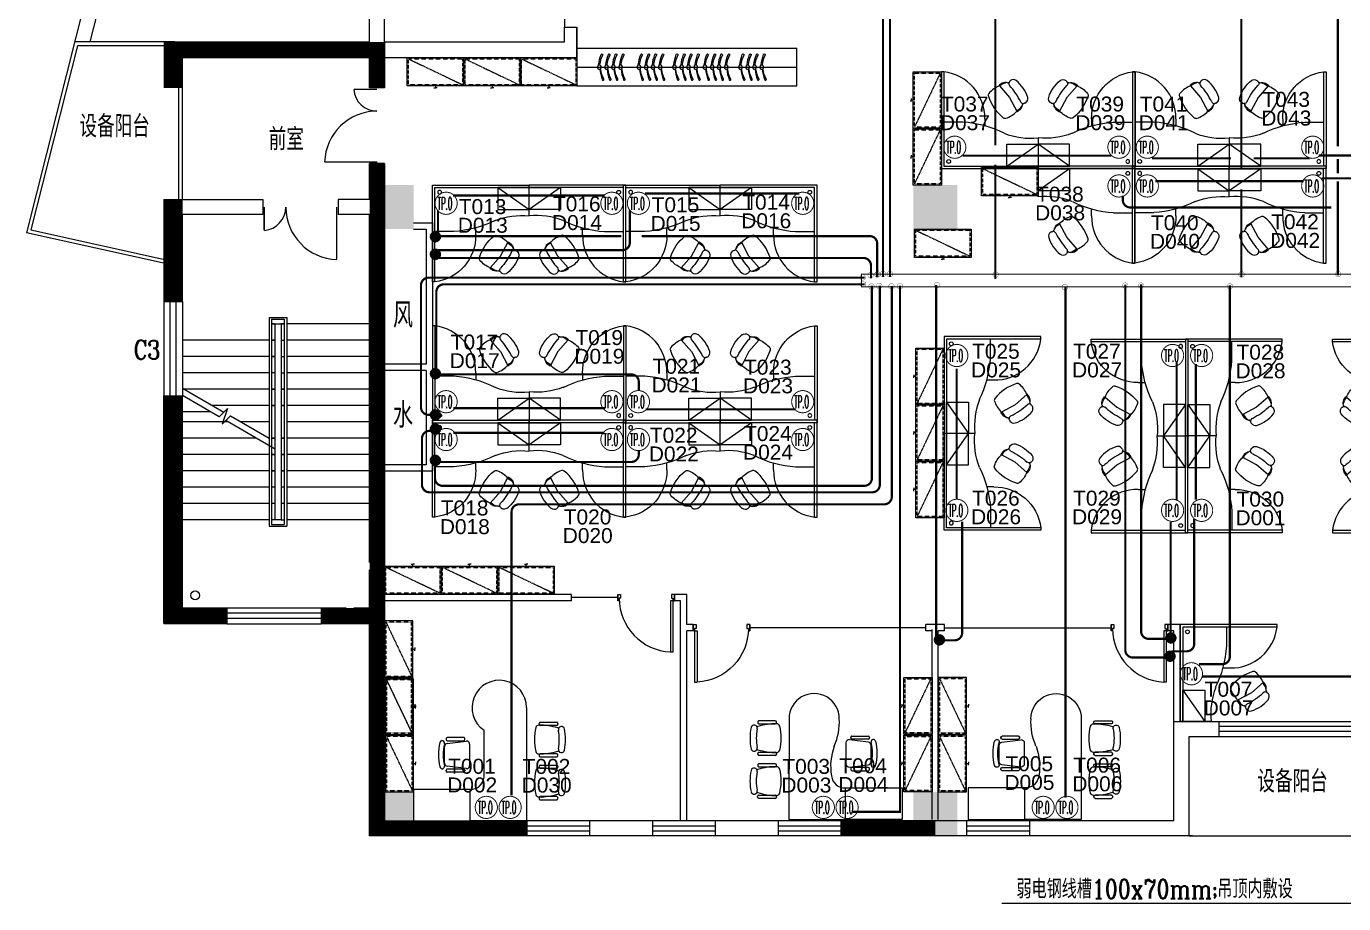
# Model space of a CAD drawing. Header units: millimetres. Extents: x 837 to 93978, y 508 to 34543.
# Drawn here: x 837 to 27248, y 508 to 18084 of the extents above; entities that cross this region are included whole.
import ezdxf
from ezdxf.enums import TextEntityAlignment as Align

# ---------------------------------------------------------------- set-up
doc = ezdxf.new("R2010")
doc.units = ezdxf.units.MM
doc.linetypes.add('ACAD_ISO04W100', pattern=[30.5, 24, -3, 0.5, -3])
doc.linetypes.add('DASH', pattern=[0.35, 0.25, -0.1])
for name, color, linetype in [('B-DESK', 8, 'Continuous'), ('F-fur', 8, 'Continuous'), ('PDS-V', 3, 'Continuous'), ('WINDOW', 8, 'Continuous'), ('WINDOW_TEXT', 8, 'Continuous'), ('图层1', 8, 'Continuous'), ('图层2', 8, 'Continuous'), ('图层4', 8, 'Continuous'), ('电气设备', 4, 'Continuous'), ('电气连接线', 4, 'Continuous')]:
    doc.layers.add(name, color=color, linetype=linetype)
doc.styles.add('-宋体', font='romanc.shx', dxfattribs={"width": 0.8, "bigfont": 'hzfs3.shx'})
doc.styles.add('ARIAL', font='ARIAL.TTF')
doc.styles.add('IDQSTYLE', font='romanc.shx', dxfattribs={"width": 0.7, "bigfont": 'hzfs3.shx'})
doc.styles.add('SIMPLEX', font='SIMPLEX.SHX')

# ---------------------------------------------------------------- blocks, each defined once
blk = doc.blocks.new('A$C49FA00D0')
at = {"layer": '图层4'}
for p, q in [((22, 100), (22, 915)), ((22, 915), (62, 915)), ((62, 100), (62, 914)), ((22, 100), (62, 100))]:
    blk.add_line(p, q, dxfattribs=at)
for points in [[(0, 0), (45, 0), (45, 60), (22, 60), (22, 100), (0, 100), (0, 0), (0, 100)], [(900, 0), (855, 0), (855, 60), (877, 60), (877, 100), (900, 100), (900, 0), (900, 100)]]:
    blk.add_lwpolyline(points, close=True, dxfattribs=at)
at = {"layer": '图层4', "color": 8}
blk.add_arc((22, 60), 855, 0, 87.3185, dxfattribs=at)
blk = doc.blocks.new('A$C63C96F4B')
at = {"layer": '图层1', "color": 8, "linetype": 'DASH', "ltscale": 0.5}
blk.add_line((880, 20), (20, 430), dxfattribs=at)
at = {"layer": '图层1'}
for p in [(424, 480), (450, 450), (476, 480)]:
    blk.add_line(p, (450, 480), dxfattribs=at)
blk.add_lwpolyline([(0, 450), (900, 450), (900, 0), (0, 0)], close=True, dxfattribs=at)
at = {"layer": '图层1', "color": 8, "linetype": 'DASH', "ltscale": 0.5}
blk.add_lwpolyline([(20, 430), (880, 430), (880, 20), (20, 20)], close=True, dxfattribs=at)
blk = doc.blocks.new('A$C170833A6')
at = {"layer": '图层1'}
for p, q in [((1500, 1503), (1501, 2403)), ((1501, 2403), (2001, 2403)), ((2001, 2403), (2000, 1503)), ((1082, 1910), (820, 1910)), ((676, 1605), (676, 1865)), ((696, 1885), (706, 1885)), ((726, 1865), (726, 1605)), ((770, 1866), (733, 1566)), ((1169, 1566), (1131, 1866)), ((1176, 1865), (1176, 1605)), ((1206, 1885), (1196, 1885)), ((1226, 1605), (1226, 1865)), ((706, 1585), (696, 1585)), ((782, 1510), (1119, 1510)), ((1196, 1585), (1206, 1585)), ((2000, 1503), (1500, 1503)), ((2000, 1503), (1500, 1503)), ((2000, 1503), (1500, 1503)), ((2000, 603), (2000, 1503)), ((400, 604), (2000, 603)), ((433, 385), (433, 125)), ((463, 405), (453, 405)), ((483, 125), (483, 385)), ((933, 125), (933, 385)), ((953, 405), (963, 405)), ((983, 385), (983, 125)), ((1116, 385), (1116, 125)), ((1146, 405), (1136, 405)), ((1166, 125), (1166, 385)), ((1616, 124), (1616, 384)), ((1636, 404), (1646, 404)), ((1666, 384), (1666, 124)), ((453, 105), (463, 105)), ((963, 105), (953, 105)), ((1136, 105), (1146, 105)), ((1646, 104), (1636, 104))]:
    blk.add_line(p, q, dxfattribs=at)
for centre, radius, start, end in [((766, 1946), 37.5, 104.4432, 284.4432), ((950, 1232), 775, 75.4882, 104.4432), ((820, 1860), 50, 89.9657, 172.8407), ((950, 1232), 700, 75.4882, 104.4432), ((1082, 1860), 50, 7.0907, 89.9657), ((1135, 1946), 37.5, 255.4882, 75.4882), ((696, 1865), 20, 89.9657, 179.9657), ((706, 1865), 20, 359.9657, 89.9657), ((1196, 1865), 20, 89.9657, 179.9657), ((1206, 1865), 20, 359.9657, 89.9657), ((696, 1605), 20, 179.9657, 269.9657), ((706, 1605), 20, 269.9657, 359.9657), ((782, 1560), 50, 172.8407, 269.9657), ((1119, 1560), 50, 269.9657, 7.0907), ((1196, 1605), 20, 179.9657, 269.9657), ((1206, 1605), 20, 269.9657, 359.9657), ((1287, 1493), 214, 275.5003, 2.7155), ((400, 1004), 400, 89.9657, 269.9657), ((447, 421), 984, 66.6557, 92.7458), ((1153, 2160), 894, 249.3345, 279.9673), ((529, 407), 50, 104.2713, 178.8924), ((708, -295), 775, 75.6601, 104.2713), ((887, 407), 50, 1.0389, 75.6601), ((1212, 407), 50, 104.2713, 178.8924), ((1391, -296), 775, 75.6601, 104.2713), ((1570, 407), 50, 1.0389, 75.6601), ((453, 385), 20, 89.9657, 179.9657), ((463, 385), 20, 359.9657, 89.9657), ((1398, 391), 919, 178.8924, 197.9895), ((18, 392), 919, 341.9419, 1.0389), ((953, 385), 20, 89.9657, 179.9657), ((963, 385), 20, 359.9657, 89.9657), ((1136, 385), 20, 89.9657, 179.9657), ((1146, 385), 20, 359.9657, 89.9657), ((2081, 390), 919, 178.8924, 197.9895), ((701, 391), 919, 341.9419, 1.0389), ((1636, 384), 20, 89.9657, 179.9657), ((1646, 384), 20, 359.9657, 89.9657), ((453, 125), 20, 179.9657, 269.9657), ((463, 125), 20, 269.9657, 359.9657), ((550, 49), 50, 77.8305, 257.8305), ((572, 122), 50, 197.9895, 213.0883), ((709, 783), 800, 257.8305, 282.1009), ((709, 783), 700, 257.8305, 282.1009), ((866, 49), 50, 282.1009, 102.1009), ((845, 122), 50, 326.8431, 341.9419), ((953, 125), 20, 179.9657, 269.9657), ((963, 125), 20, 269.9657, 359.9657), ((1136, 125), 20, 179.9657, 269.9657), ((1146, 125), 20, 269.9657, 359.9657), ((1233, 49), 50, 77.8305, 257.8305), ((1254, 122), 50, 197.9895, 213.0883), ((1391, 782), 800, 257.8305, 282.1009), ((1391, 782), 700, 257.8305, 282.1009), ((1549, 49), 50, 282.1009, 102.1009), ((1528, 122), 50, 326.8431, 341.9419), ((1636, 124), 20, 179.9657, 269.9657), ((1646, 124), 20, 269.9657, 359.9657)]:
    blk.add_arc(centre, radius, start, end, dxfattribs=at)
blk = doc.blocks.new('A$C2497704E')
at = {"layer": '图层2'}
blk.add_blockref('A$C63C96F4B', (0, 0), dxfattribs=at)
blk = doc.blocks.new('A$C10FB1B64')
at = {"layer": 'F-fur'}
for p, q in [((40, 1540), (0, 1540)), ((0, 1540), (0, 0)), ((40, 1540), (40, 40)), ((965, 1360), (916, 1325)), ((921, 1319), (1083, 1131)), ((1083, 1131), (1199, 913)), ((1254, 939), (1203, 906)), ((340, 740), (40, 740)), ((690, 790), (690, 681)), ((1540, 490), (1540, 0)), ((1040, 40), (1540, 390)), ((40, 40), (1540, 40)), ((0, 0), (1540, 0))]:
    blk.add_line(p, q, dxfattribs=at)
blk.add_lwpolyline([(1540, 390), (1540, 40), (1040, 40), (1040, 390)], close=True, dxfattribs=at)
blk.add_circle((115, 115), 30, dxfattribs=at)
for centre, radius, start, end in [((-52, 804), 742, 358.9358, 82.8929), ((227, -991), 1734, 63.6429, 86.2684), ((1422, 1658), 1174, 248.814, 275.7904)]:
    blk.add_arc(centre, radius, start, end, dxfattribs=at)
for centre, major_axis, start_param, end_param in [((1079, 927), (-298, 298), -0.403049, 0.092097), ((923, 1322), (-5.14, 5.14), 0.308697, 1.430486), ((926, 1301), (-12.5, 12.5), -1.301454, -0.54503), ((1063, 1191), (-127, 127), -0.635982, 0.056251), ((1020, 1195), (-123, 123), -0.963916, -0.461556), ((1058, 1386), (14.8, 14.8), 3.597668, 3.80544), ((1055, 1390), (-17.6, 17.6), 2.376726, 2.802782), ((1050, 1406), (-29.2, 29.2), 2.757139, 3.432729), ((1121, 1355), (-35.2, 35.2), 0.395613, 1.540845), ((161, 500), (874, 874), 5.972474, 6.224567), ((1082, 1390), (-3.92, 3.92), 3.282962, 4.531988), ((1144, 1341), (-53.3, 53.3), -0.160476, 0.062201), ((1143, 1336), (55.9, 55.9), 0.164484, 1.361381), ((835, 962), (399, 399), 5.806759, 6.390282), ((787, 1169), (-30.2, 30.2), 0.086926, 1.163311), ((1438, 1374), (-513, 513), 1.094972, 1.677291), ((1305, 1086), (-35.2, 35.2), 1.231418, 2.37665), ((1301, 1112), (-53.3, 53.3), 2.710062, 2.932738), ((1296, 1113), (-55.9, 55.9), 2.981679, 4.178576), ((891, 1201), (-298, 298), 2.680166, 3.175312), ((1131, 1091), (127, 127), 4.286808, 4.979041), ((1203, 913), (-5.14, 5.14), 1.341777, 2.463566), ((1185, 923), (12.5, 12.5), 4.888089, 5.644514), ((1120, 1050), (-123, 123), 3.233819, 3.736179), ((1312, 1016), (14.8, 14.8), 2.108416, 2.316187), ((1315, 1012), (17.6, 17.6), 1.540277, 1.966334), ((1327, 1001), (-29.2, 29.2), -0.660466, 0.015124), ((1324, 1037), (3.92, 3.92), 6.094257, 7.343283), ((1012, 842), (30.2, 30.2), 3.179511, 4.25637)]:
    blk.add_ellipse(centre, major_axis=major_axis, ratio=1, start_param=start_param, end_param=end_param, dxfattribs=at)
blk = doc.blocks.new('A$C5CB8435B')
at = {"layer": '图层1'}
for p, q in [((1799, 1801), (1800, 1)), ((1998, 1538), (1998, 1548)), ((2018, 1568), (2278, 1568)), ((2278, 1518), (2018, 1518)), ((2298, 1548), (2298, 1538)), ((518, 1305), (518, 1295)), ((537, 1231), (837, 1268)), ((798, 1325), (538, 1325)), ((538, 1275), (798, 1275)), ((818, 1295), (818, 1305)), ((1123, 694), (1122, 1441)), ((493, 919), (493, 1181)), ((893, 1219), (893, 882)), ((2278, 1068), (2018, 1068)), ((837, 832), (537, 870)), ((1998, 1048), (1998, 1038)), ((1998, 855), (1998, 865)), ((2018, 1018), (2278, 1018)), ((2018, 885), (2278, 885)), ((2298, 1038), (2298, 1048)), ((2298, 865), (2298, 855)), ((518, 795), (518, 805)), ((538, 825), (798, 825)), ((798, 775), (538, 775)), ((818, 805), (818, 795)), ((2278, 835), (2018, 835)), ((900, 501), (0, 500)), ((0, 500), (0, 0)), ((900, 1), (900, 501)), ((900, 1), (900, 501)), ((900, 1), (900, 501)), ((1999, 365), (1999, 355)), ((2279, 385), (2019, 385)), ((2019, 335), (2279, 335)), ((2299, 355), (2299, 365)), ((0, 0), (900, 1)), ((1800, 1), (900, 1))]:
    blk.add_line(p, q, dxfattribs=at)
for centre, radius, start, end in [((1365, 1801), 434, 0, 235.9859), ((2698, 1293), 775, 165.7287, 194.3399), ((1996, 1472), 50, 91.1076, 165.7287), ((2012, 603), 919, 72.0105, 91.1076), ((2018, 1548), 20, 90.0343, 180.0343), ((2018, 1538), 20, 180.0343, 270.0343), ((2278, 1548), 20, 0.0343, 90.0343), ((2278, 1538), 20, 270.0343, 0.0343), ((2281, 1429), 50, 56.9117, 72.0105), ((2354, 1450), 50, 12.1695, 192.1695), ((457, 1235), 37.5, 345.5568, 165.5568), ((538, 1305), 20, 90.0343, 180.0343), ((538, 1295), 20, 180.0343, 270.0343), ((798, 1305), 20, 0.0343, 90.0343), ((798, 1295), 20, 270.0343, 0.0343), ((843, 1219), 50, 0.0343, 97.1593), ((1620, 1292), 700, 347.8991, 12.1695), ((1620, 1292), 800, 347.8991, 12.1695), ((1171, 1051), 775, 165.5568, 194.5118), ((1171, 1051), 700, 165.5568, 194.5118), ((543, 1181), 50, 97.1593, 180.0343), ((1996, 1113), 50, 194.3399, 268.9611), ((2011, 1983), 919, 268.9611, 288.0581), ((2018, 1048), 20, 90.0343, 180.0343), ((2278, 1048), 20, 0.0343, 90.0343), ((2281, 1156), 50, 288.0581, 303.1569), ((2354, 1135), 50, 167.8991, 347.8991), ((457, 866), 37.5, 194.5118, 14.5118), ((543, 919), 50, 180.0343, 262.9093), ((843, 882), 50, 262.9093, 0.0343), ((1996, 789), 50, 91.1076, 165.7287), ((2013, -80), 919, 72.0105, 91.1076), ((2018, 1038), 20, 180.0343, 270.0343), ((2018, 865), 20, 90.0343, 180.0343), ((2018, 855), 20, 180.0343, 270.0343), ((2278, 1038), 20, 270.0343, 0.0343), ((2278, 865), 20, 0.0343, 90.0343), ((2278, 855), 20, 270.0343, 0.0343), ((538, 805), 20, 90.0343, 180.0343), ((538, 795), 20, 180.0343, 270.0343), ((798, 805), 20, 0.0343, 90.0343), ((798, 795), 20, 270.0343, 0.0343), ((910, 714), 214, 267.2845, 354.4997), ((2699, 610), 775, 165.7287, 194.3399), ((2281, 747), 50, 56.9117, 72.0105), ((2354, 768), 50, 12.1695, 192.1695), ((1621, 610), 700, 347.8991, 12.1695), ((1621, 610), 800, 347.8991, 12.1695), ((2012, 1300), 919, 268.9611, 288.0581), ((2281, 473), 50, 288.0581, 303.1569), ((2354, 452), 50, 167.8991, 347.8991), ((1996, 431), 50, 194.3399, 268.9611), ((2019, 365), 20, 90.0343, 180.0343), ((2019, 355), 20, 180.0343, 270.0343), ((2279, 365), 20, 0.0343, 90.0343), ((2279, 355), 20, 270.0343, 0.0343)]:
    blk.add_arc(centre, radius, start, end, dxfattribs=at)
blk = doc.blocks.new('_FZH')
blk.add_solid([(-0.5, -0.5), (0.5, -0.5), (-0.5, 0.5), (0.5, 0.5)])
blk = doc.blocks.new('A$C6BF76EEF')
at = {"layer": 'B-DESK', "color": 8, "ltscale": 3}
for points in [[(175, 32, -0.057952), (8, 72, -1.08017), (19, 96, 0.102886), (172, 48, 0.821198)], [(243, 14, 0.057952), (410, 54, 1.08017), (399, 78, -0.102886), (246, 30, -0.821198)]]:
    blk.add_lwpolyline(points, format="xyb", dxfattribs=at)
blk.add_lwpolyline([(247, 24, 0.144333), (244, 33, 0.107177), (236, 42, 0.077818), (224, 47, 0.065016), (209, 49, 0.065016), (194, 47, 0.077818), (182, 42, 0.107177), (173, 33, 0.144333), (171, 24, 0.144333), (173, 16, 0.107177), (182, 7, 0.077818), (194, 2, 0.065016), (209, 0, 0.065016), (224, 2, 0.077818), (236, 7, 0.107177), (244, 16, 0.144333)], format="xyb", close=True, dxfattribs=at)
blk = doc.blocks.new('M_A17ORW')
at = {"const_width": 0.02}
for points in [[(-0.481, -0.001), (-0.481, -0.308)], [(0.481, 0.001), (0.481, -0.691)]]:
    blk.add_lwpolyline(points, dxfattribs=at)
for centre, radius, start, end in [((-0.501, -0.003), 0.307, 274.2492, 0.2101), ((0.505, 0.002), 0.699, 180.2762, 268.0603)]:
    blk.add_arc(centre, radius, start, end)
blk = doc.blocks.new('M_B0OPK')
for p, q in [((-0.5, 0.5), (0.5, 0.5)), ((0.5, 0.167), (-0.5, 0.167)), ((0.5, -0.167), (-0.5, -0.167)), ((-0.5, -0.5), (0.5, -0.5))]:
    blk.add_line(p, q)
blk = doc.blocks.new('_WBLK')
for p, q in [((-0.5, 0.5), (0.5, 0.5)), ((0.5, 0.1667), (-0.5, 0.1667)), ((0.5, -0.1667), (-0.5, -0.1667)), ((-0.5, -0.5), (0.5, -0.5))]:
    blk.add_line(p, q)
at = {"layer": 'WINDOW_TEXT', "style": 'SIMPLEX', "flags": 9}
blk.add_attdef('A', text='', height=1, dxfattribs=at).set_placement((0, 1.5), align=Align.MIDDLE)
blk = doc.blocks.new('sczn1')
at = {"layer": '电气设备', "const_width": 15}
for points in [[(-99, 97, -1), (254, 97, -1.674875)], [(-99, 97, 1), (254, 97, 1.674875)]]:
    blk.add_lwpolyline(points, format="xyb", dxfattribs=at)
at = {"layer": '电气设备', "style": 'IDQSTYLE', "width": 0.4}
blk.add_text('TP.O', height=200, dxfattribs=at).set_placement((-58, -5))
blk = doc.blocks.new('Scz4')
at = {"layer": '电气设备'}
for p, q in [((-74, -17), (10, 67)), ((-73, -35), (28, 65)), ((-71, 5), (-12, 64)), ((-68, -50), (42, 61)), ((-62, -62), (55, 54)), ((-54, -74), (66, 46)), ((-44, -83), (76, 37)), ((-33, -91), (84, 25)), ((-20, -97), (90, 12)), ((-5, -102), (94, -3)), ((13, -103), (96, -20)), ((36, -99), (92, -43))]:
    blk.add_line(p, q, dxfattribs=at)
at = {"layer": '电气设备', "const_width": 10}
blk.add_lwpolyline([(11, 67, -0.198912), (71, 42, -0.198912), (96, -18, -0.198912), (71, -78, -0.198912), (11, -103, -0.198912), (-49, -78, -0.198912), (-74, -18, -0.198912), (-49, 42, -0.198912)], format="xyb", close=True, dxfattribs=at)

msp = doc.modelspace()

# ---------------------------------------------------------------- linework, layer by layer
at = {"layer": 'PDS-V'}
msp.add_line((27762, 508), (20396, 508), dxfattribs=at)
at = {"layer": 'WINDOW'}
for p, q in [((5337, 31709), (837, 13949)), ((2117, 17772), (5562, 31365)), ((7715, 17772), (7715, 19126)), ((8020, 17772), (8019, 19126)), ((11624, 19202), (11624, 18068)), ((11624, 18068), (11876, 18068)), ((11624, 17772), (11624, 18068)), ((11876, 18068), (11876, 16890)), ((11876, 17457), (11876, 18068)), ((1864, 17696), (929, 14005)), ((3812, 17772), (1805, 17772)), ((3812, 17696), (1864, 17696)), ((3812, 17457), (3812, 17772)), ((3812, 17772), (7718, 17772)), ((8020, 17772), (11624, 17772)), ((3812, 17457), (7718, 17457)), ((3888, 17457), (3888, 14615)), ((3963, 17457), (3963, 14615)), ((7718, 16850), (7718, 17457)), ((8020, 16850), (8020, 17457)), ((8020, 17457), (11876, 17457)), ((11876, 17646), (16286, 17646)), ((16286, 16890), (16286, 17646)), ((11876, 17268), (16286, 17268)), ((8020, 16850), (7718, 16850)), ((11876, 16890), (16286, 16890)), ((8020, 15338), (7718, 15338)), ((7718, 14615), (7718, 15338)), ((8020, 1927), (8020, 15338)), ((3591, 14615), (5576, 14615)), ((3591, 14615), (3591, 12574)), ((5576, 14615), (5576, 14313)), ((7088, 14615), (7088, 14313)), ((7718, 14615), (7088, 14615)), ((5576, 14313), (3969, 14313)), ((3969, 12574), (3969, 14313)), ((7718, 14313), (7088, 14313)), ((7718, 7345), (7718, 14313)), ((929, 14005), (3639, 13404)), ((8600, 14149), (8978, 14149)), ((8600, 14023), (8852, 14023)), ((8852, 14023), (8852, 11314)), ((8978, 14149), (8978, 9172)), ((3623, 13330), (837, 13949)), ((3654, 13508), (3672, 13503)), ((3654, 13508), (3672, 13503)), ((3654, 13508), (3672, 13503)), ((3591, 12574), (3969, 12574)), ((5704, 12253), (6057, 12253)), ((5704, 12253), (5704, 8069)), ((5755, 12215), (6007, 12215)), ((5755, 12215), (5755, 8107)), ((6007, 12215), (6007, 8107)), ((6057, 12253), (6057, 8069)), ((5755, 12127), (6007, 12127)), ((5812, 12127), (5755, 12127)), ((5818, 12127), (5818, 8195)), ((6007, 12127), (5938, 12127)), ((5944, 12127), (5944, 8195)), ((7718, 12127), (6057, 12127)), ((5704, 11799), (3969, 11799)), ((5755, 11799), (5818, 11799)), ((5812, 11799), (5755, 11799)), ((5944, 11799), (6007, 11799)), ((7718, 11799), (6057, 11799)), ((5704, 11472), (3969, 11472)), ((5812, 11472), (5755, 11472)), ((5755, 11471), (5818, 11471)), ((5944, 11471), (6007, 11471)), ((7718, 11472), (6057, 11472)), ((5704, 11144), (3969, 11144)), ((5812, 11144), (5755, 11144)), ((5944, 11144), (6007, 11144)), ((7718, 11144), (6057, 11144)), ((8852, 11314), (8020, 11314)), ((8852, 11188), (8020, 11188)), ((8852, 11188), (8852, 9298)), ((3969, 10832), (4796, 10355)), ((3591, 10684), (3969, 10684)), ((3591, 6117), (3591, 10684)), ((4703, 10263), (3969, 10687)), ((3969, 6432), (3969, 10684)), ((5704, 10816), (3997, 10816)), ((5755, 10816), (5818, 10816)), ((5812, 10816), (5755, 10816)), ((6007, 10816), (5944, 10816)), ((5944, 10816), (6007, 10816)), ((7718, 10816), (6057, 10816)), ((4530, 10363), (3969, 10363)), ((5704, 10489), (4564, 10489)), ((4703, 10263), (4871, 10428)), ((4871, 10428), (4762, 10113)), ((5755, 10489), (5818, 10489)), ((5812, 10489), (5755, 10489)), ((6007, 10489), (5944, 10489)), ((5944, 10489), (6007, 10489)), ((7718, 10489), (6057, 10489)), ((4880, 10161), (3969, 10161)), ((4762, 10113), (4930, 10278)), ((5812, 9623), (4836, 10186)), ((4930, 10278), (5704, 9831)), ((5704, 10161), (5132, 10161)), ((7718, 10161), (6057, 10161)), ((5447, 9834), (3969, 9834)), ((5704, 9834), (5699, 9834)), ((5812, 9834), (5755, 9834)), ((5755, 9833), (5818, 9833)), ((6007, 9834), (5944, 9834)), ((5944, 9833), (6007, 9833)), ((7718, 9834), (6057, 9834)), ((5704, 9506), (3969, 9506)), ((5755, 9506), (5818, 9506)), ((5812, 9506), (5755, 9506)), ((6007, 9506), (5944, 9506)), ((5944, 9506), (6007, 9506)), ((7718, 9506), (6057, 9506)), ((8852, 9298), (8020, 9298)), ((5704, 9178), (3969, 9178)), ((5755, 9178), (5818, 9178)), ((5812, 9178), (5755, 9178)), ((6007, 9178), (5944, 9178)), ((5944, 9178), (6007, 9178)), ((7718, 9178), (6057, 9178)), ((8978, 9172), (8020, 9172)), ((5704, 8851), (3969, 8851)), ((5818, 8851), (5755, 8851)), ((6007, 8851), (5944, 8851)), ((7718, 8851), (6057, 8851)), ((5704, 8523), (3969, 8523)), ((5818, 8523), (5755, 8523)), ((6007, 8523), (5944, 8523)), ((7718, 8523), (6057, 8523)), ((5704, 8196), (3969, 8196)), ((5944, 8196), (5755, 8196)), ((5944, 8195), (6007, 8195)), ((7718, 8196), (6057, 8196)), ((5704, 8069), (6057, 8069)), ((5755, 8107), (6007, 8107)), ((7718, 1864), (7718, 7194)), ((11765, 6702), (8020, 6702)), ((11765, 6576), (11765, 6702)), ((12695, 6639), (11765, 6639)), ((13829, 6576), (13829, 6702)), ((14081, 6702), (13829, 6702)), ((14081, 6098), (14081, 6702)), ((3969, 6432), (4857, 6432)), ((4857, 6432), (4857, 6117)), ((6747, 6432), (6747, 6117)), ((6747, 6432), (7251, 6432)), ((7403, 6432), (7718, 6432)), ((11765, 6576), (8020, 6576)), ((13955, 6576), (13829, 6576)), ((13955, 2166), (13955, 6576)), ((3591, 6117), (4857, 6117)), ((6747, 6117), (7718, 6117)), ((14207, 6098), (14081, 6098)), ((14207, 5972), (14207, 6098)), ((14207, 5972), (14207, 6098)), ((18869, 5972), (18869, 6098)), ((19247, 6098), (18869, 6098)), ((18869, 5972), (18869, 6098)), ((19247, 6098), (18869, 6098)), ((19247, 5972), (19247, 6098)), ((19247, 5972), (19247, 6098)), ((23720, 5972), (23720, 6098)), ((23972, 6098), (23720, 6098)), ((23720, 5972), (23720, 6098)), ((23972, 6098), (23720, 6098)), ((23972, 4157), (23972, 6098)), ((14207, 5972), (14081, 5972)), ((14081, 2166), (14081, 5972)), ((18869, 6035), (15341, 6035)), ((18869, 6035), (15341, 6035)), ((18995, 5972), (18869, 5972)), ((18995, 5972), (18869, 5972)), ((18995, 2771), (18995, 5997)), ((18995, 2192), (18995, 5972)), ((19247, 5972), (19121, 5972)), ((19247, 5972), (19121, 5972)), ((19121, 2192), (19121, 5972)), ((19247, 6035), (22586, 6035)), ((19247, 6035), (22586, 6035)), ((23846, 5972), (23720, 5972)), ((23846, 5972), (23720, 5972)), ((23846, 2746), (23846, 5972)), ((23846, 2166), (23846, 4157)), ((23846, 4157), (24753, 4157)), ((24753, 3855), (24753, 4157)), ((24148, 1864), (24148, 3855)), ((24148, 3855), (24753, 3855)), ((8020, 2166), (10868, 2166)), ((10868, 2166), (10868, 1864)), ((12128, 2166), (12128, 1864)), ((13388, 2166), (12128, 2166)), ((13388, 2166), (13388, 1864)), ((14648, 2166), (14648, 1864)), ((15908, 2166), (14648, 2166)), ((15908, 2166), (15908, 1864)), ((17168, 2166), (17168, 1864)), ((19688, 2166), (17168, 2166)), ((19688, 2166), (19688, 1864)), ((23846, 2166), (20948, 2166)), ((20948, 2166), (20948, 1864)), ((10868, 1864), (7718, 1864)), ((13388, 1864), (12128, 1864)), ((15908, 1864), (14648, 1864)), ((19688, 1864), (17168, 1864)), ((24217, 1864), (20948, 1864)), ((24148, 1864), (29327, 1864))]:
    msp.add_line(p, q, dxfattribs=at)
for points, const_width in [([(3780, 16850), (3780, 17772)], 378), ([(7875, 16852), (7875, 17614), (3812, 17614)], 315), ([(7875, 1864), (7875, 15338)], 315), ([(3780, 12574), (3780, 14615)], 378), ([(3780, 6117), (3780, 10684)], 378), ([(4857, 6274), (3591, 6274)], 315), ([(7718, 6274), (6747, 6274)], 315), ([(7781, 2022), (10868, 2022)], 315), ([(19058, 2022), (17168, 2022)], 315)]:
    msp.add_lwpolyline(points, dxfattribs=dict(at, const_width=const_width))
msp.add_circle((4221, 6684), 88.7, dxfattribs=at)
at = {"layer": '电气设备', "linetype": 'ACAD_ISO04W100', "ltscale": 30, "const_width": 18.9}
msp.add_lwpolyline([(58601, 22437), (58223, 22437), (58223, 17087), (58034, 16898), (34020, 16898), (34020, 13307), (33831, 13118), (17583, 13118), (17583, 12866), (34272, 12866), (34272, 16457), (34461, 16646), (58601, 16646)], dxfattribs=at)
at = {"layer": '电气设备', "const_width": 5.67}
for points in [[(17549, 13056, -1), (17661, 13056, -1.674875)], [(17549, 13056, 1), (17661, 13056, 1.674875)], [(17559, 12917, -1), (17670, 12917, -1.674875)], [(17704, 13100, -1), (17816, 13100, -1.674875)], [(17704, 13100, 1), (17816, 13100, 1.674875)], [(17844, 13116, -1), (17955, 13116, -1.674875)], [(17844, 13116, 1), (17955, 13116, 1.674875)], [(17955, 13123, -1), (18066, 13123, -1.674875)], [(17955, 13123, 1), (18066, 13123, 1.674875)], [(18094, 13119, -1), (18206, 13119, -1.674875)], [(18094, 13119, 1), (18206, 13119, 1.674875)], [(19035, 12898, -1), (19147, 12898, -1.674875)], [(20215, 13112, -1), (20326, 13112, -1.674875)], [(20215, 13112, 1), (20326, 13112, 1.674875)], [(22813, 12891, -1), (22924, 12891, -1.674875)], [(23127, 12891, -1), (23238, 12891, -1.674875)], [(25144, 13114, -1), (25256, 13114, -1.674875)], [(25144, 13114, 1), (25256, 13114, 1.674875)], [(27082, 13122, -1), (27193, 13122, -1.674875)], [(27082, 13122, 1), (27193, 13122, 1.674875)], [(17559, 12917, 1), (17670, 12917, 1.674875)], [(17727, 12872, -1), (17838, 12872, -1.674875)], [(17727, 12872, 1), (17838, 12872, 1.674875)], [(17882, 12882, -1), (17993, 12882, -1.674875)], [(17882, 12882, 1), (17993, 12882, 1.674875)], [(18126, 12876, -1), (18237, 12876, -1.674875)], [(18126, 12876, 1), (18237, 12876, 1.674875)], [(18297, 12876, -1), (18408, 12876, -1.674875)], [(18297, 12876, 1), (18408, 12876, 1.674875)], [(19035, 12898, 1), (19147, 12898, 1.674875)], [(21603, 12859, -1), (21714, 12859, -1.674875)], [(21603, 12859, 1), (21714, 12859, 1.674875)], [(22813, 12891, 1), (22924, 12891, 1.674875)], [(23127, 12891, 1), (23238, 12891, 1.674875)], [(24910, 12876, -1), (25022, 12876, -1.674875)], [(24910, 12876, 1), (25022, 12876, 1.674875)]]:
    msp.add_lwpolyline(points, format="xyb", dxfattribs=at)
at = {"layer": '电气连接线', "const_width": 44.1}
for points in [[(26003, 26487), (25348, 26487, 0.414214), (25197, 26336), (25197, 15232)], [(16335, 20014), (17862, 20014, -0.414214), (18013, 19863), (18013, 13065)], [(27001, 14455), (22971, 14455, -0.414214), (22820, 14606), (22820, 14694)], [(9089, 13601), (12786, 13601, 0.414214), (12937, 13752), (12937, 14398)], [(13172, 13882), (17745, 13882, -0.414214), (17896, 13731), (17896, 13054)], [(9074, 13444), (17619, 13444, -0.414214), (17771, 13293), (17771, 13038)], [(8984, 10301), (8900, 10301, -0.414214), (8749, 10452), (8749, 12897, -0.414214), (8900, 13049), (17646, 13049)], [(9001, 9979), (8920, 9979, 0.414214), (8769, 9828), (8769, 8900, 0.414214), (8920, 8749), (17797, 8749, 0.414214), (17948, 8900), (17948, 12886)], [(9029, 9386), (9029, 9030, 0.414214), (9181, 8879), (17637, 8879, 0.414214), (17789, 9030), (17789, 12886)], [(9057, 11124), (9057, 12765, -0.414214), (9209, 12916), (17646, 12916)], [(10565, 2677), (10565, 8357, -0.414214), (10716, 8508), (18037, 8508, 0.414214), (18188, 8659), (18188, 12881)], [(23783, 5439), (23021, 5439, -0.414214), (22870, 5590), (22870, 12911)], [(23804, 5813), (23338, 5813, -0.414214), (23187, 5964), (23187, 12913)], [(24350, 5305), (24815, 5305, 0.414214), (24966, 5456), (24966, 12898)], [(9122, 11111), (12965, 11111, -0.414214), (13116, 10960), (13116, 10790)], [(9088, 9356), (12965, 9356, 0.414214), (13116, 9508), (13116, 9597)], [(23799, 5563), (24101, 5563, 0.414214), (24252, 5714), (24252, 8216)], [(19599, 8163), (19599, 5935, -0.414214), (19448, 5784), (19209, 5784)]]:
    msp.add_lwpolyline(points, format="xyb", dxfattribs=at)
for points in [[(27131, 20072), (27131, 15678)], [(18151, 19988), (18151, 13071)], [(20263, 19989), (20263, 15700)], [(19607, 15494), (22592, 15494)], [(20263, 15312), (20263, 13020)], [(23405, 15441), (24989, 15441)], [(25443, 15441), (26567, 15441)], [(29247, 15495), (26747, 15495)], [(27131, 15424), (27131, 15140)], [(29288, 15038), (26808, 15038)], [(23475, 14982), (26443, 14982)], [(25197, 14818), (25197, 13053)], [(27131, 14977), (27131, 13094)], [(9392, 14697), (12434, 14697)], [(13243, 14735), (16336, 14735)], [(9089, 13882), (9089, 14398)], [(9074, 13882), (12765, 13882)], [(17412, 2348), (18353, 2348), (18353, 12888)], [(19079, 5858), (19079, 12901)], [(21670, 2633), (21670, 12872)], [(23900, 8583), (23900, 11351)], [(19488, 8609), (19488, 11229)], [(24283, 11319), (24283, 8604)], [(9397, 10434), (12439, 10434)], [(13254, 10411), (16261, 10411)], [(9397, 9941), (12427, 9941)], [(23779, 5830), (23779, 8157)], [(24411, 5058), (29151, 5058)]]:
    msp.add_lwpolyline(points, dxfattribs=at)

# ---------------------------------------------------------------- block references
at = {"layer": 'WINDOW'}
for name, p, xscale, yscale, zscale, rotation in [('A$C2497704E', (9608, 17457), 1.260000000009313, 1.259999999998399, 1.26, 180), ('A$C2497704E', (10742, 17457), 1.260000000009313, 1.259999999998399, 1.26, 180), ('A$C2497704E', (11876, 17457), 1.260000000009313, 1.259999999998399, 1.26, 180), ('A$C6BF76EEF', (12293, 17004), -1.259999999998399, 1.259999999998399, 1.26, 270), ('A$C6BF76EEF', (12438, 17004), -1.259999999998399, 1.259999999998399, 1.26, 270), ('A$C6BF76EEF', (12575, 17004), -1.259999999998399, 1.259999999998399, 1.26, 270), ('A$C6BF76EEF', (12719, 17004), -1.259999999998399, 1.259999999998399, 1.26, 270), ('A$C6BF76EEF', (13088, 17004), -1.259999999998399, 1.259999999998399, 1.26, 270), ('A$C6BF76EEF', (13233, 17004), -1.259999999998399, 1.259999999998399, 1.26, 270), ('A$C6BF76EEF', (13370, 17004), -1.259999999998399, 1.259999999998399, 1.26, 270), ('A$C6BF76EEF', (13515, 17004), -1.259999999998399, 1.259999999998399, 1.26, 270), ('A$C6BF76EEF', (13800, 17004), -1.259999999998399, 1.259999999998399, 1.26, 270), ('A$C6BF76EEF', (13945, 17004), -1.259999999998399, 1.259999999998399, 1.26, 270), ('A$C6BF76EEF', (14082, 17004), -1.259999999998399, 1.259999999998399, 1.26, 270), ('A$C6BF76EEF', (14227, 17004), -1.259999999998399, 1.259999999998399, 1.26, 270), ('A$C6BF76EEF', (14411, 17004), -1.259999999998399, 1.259999999998399, 1.26, 270), ('A$C6BF76EEF', (14556, 17004), -1.259999999998399, 1.259999999998399, 1.26, 270), ('A$C6BF76EEF', (14693, 17004), -1.259999999998399, 1.259999999998399, 1.26, 270), ('A$C6BF76EEF', (14838, 17004), -1.259999999998399, 1.259999999998399, 1.26, 270), ('A$C6BF76EEF', (15123, 17004), -1.259999999998399, 1.259999999998399, 1.26, 270), ('A$C6BF76EEF', (15268, 17004), -1.259999999998399, 1.259999999998399, 1.26, 270), ('A$C6BF76EEF', (15405, 17004), -1.259999999998399, 1.259999999998399, 1.26, 270), ('A$C6BF76EEF', (15550, 17004), -1.259999999998399, 1.259999999998399, 1.26, 270), ('A$C2497704E', (19184, 16039), 1.259999999998399, 1.259999999998399, 1.26, 90), ('M_A17ORW', (7869, 16094), 1512, 1512, 1512, 270), ('A$C2497704E', (19184, 14905), 1.259999999998399, 1.259999999998399, 1.26, 90), ('A$C2497704E', (21124, 15258), 1.260000000009313, 1.259999999998399, 1.26, 180), ('A$C10FB1B64', (23064, 15283), 1.260000000009313, 1.259999999998399, 1.26, 180), ('A$C10FB1B64', (23014, 15283), -1.260000000009313, 1.259999999998399, 1.26, 180), ('A$C10FB1B64', (26895, 15283), 1.260000000009313, 1.259999999998399, 1.26, 180), ('A$C10FB1B64', (8978, 14905), -1.260000000009313, 1.259999999998399, 1.26, 180), ('A$C10FB1B64', (12858, 14905), 1.260000000009313, 1.259999999998399, 1.26, 180), ('A$C10FB1B64', (12808, 14905), -1.260000000009313, 1.259999999998399, 1.26, 180), ('A$C10FB1B64', (16689, 14905), 1.260000000009313, 1.259999999998399, 1.26, 180), ('M_A17ORW', (6332, 14464), -1512, -1512, 1512, 180), ('A$C2497704E', (19778, 14023), 1.260000000009313, 1.259999999998399, 1.26, 180), ('M_B0OPK', (3780, 11629), 1890, 378, 1890, 270), ('A$C2497704E', (19236, 10505), 1.259999999998399, 1.259999999998399, 1.26, 90), ('A$C10FB1B64', (19236, 11868), 1.259999999998399, 1.259999999998399, 1.26, 270), ('A$C10FB1B64', (24125, 11818), -1.259999999998399, 1.259999999998399, 1.26, 90), ('A$C10FB1B64', (24075, 11818), 1.259999999998399, 1.259999999998399, 1.26, 270), ('A$C10FB1B64', (28964, 11818), -1.259999999998399, 1.259999999998399, 1.26, 90), ('A$C2497704E', (19236, 9371), 1.259999999998399, 1.259999999998399, 1.26, 90), ('A$C10FB1B64', (8978, 10193), -1.260000000009313, 1.259999999998399, 1.26, 180), ('A$C10FB1B64', (12858, 10193), 1.260000000009313, 1.259999999998399, 1.26, 180), ('A$C10FB1B64', (12808, 10193), -1.260000000009313, 1.259999999998399, 1.26, 180), ('A$C10FB1B64', (16689, 10193), 1.260000000009313, 1.259999999998399, 1.26, 180), ('A$C10FB1B64', (19236, 7988), -1.259999999998399, 1.259999999998399, 1.26, 270), ('A$C10FB1B64', (24125, 7937), 1.259999999998399, 1.259999999998399, 1.26, 90), ('A$C10FB1B64', (24075, 7937), -1.259999999998399, 1.259999999998399, 1.26, 270), ('A$C10FB1B64', (28964, 7937), 1.259999999998399, 1.259999999998399, 1.26, 90), ('A$C2497704E', (19236, 8237), 1.259999999998399, 1.259999999998399, 1.26, 90), ('A$C49FA00D0', (13829, 6702), 1.260000000009313, 1.259999999998399, 1.26, 180), ('A$C63C96F4B', (8020, 5039), -1.259999999998399, 1.259999999998399, 1.26, 270), ('A$C49FA00D0', (14207, 6098), -1.260000000009313, 1.259999999998399, 1.26, 180), ('A$C49FA00D0', (23720, 6098), 1.260000000009313, 1.259999999998399, 1.26, 180), ('A$C10FB1B64', (23972, 6098), 1.259999999998399, 1.259999999998399, 1.26, 270), ('A$C63C96F4B', (8020, 3905), -1.259999999998399, 1.259999999998399, 1.26, 270), ('A$C63C96F4B', (18995, 3905), 1.259999999998399, 1.259999999998399, 1.26, 90), ('A$C63C96F4B', (19121, 3905), -1.259999999998399, 1.259999999998399, 1.26, 270), ('A$C2497704E', (8033, 3880), -1.259999999998399, 1.259999999998399, 1.26, 270), ('A$C170833A6', (15367, 4716), 1.259999999998399, 1.259999999998399, 1.26, 270), ('A$C170833A6', (22748, 4716), -1.259999999998399, 1.259999999998399, 1.26, 90), ('A$C2497704E', (8033, 2746), -1.259999999998399, 1.259999999998399, 1.26, 270), ('A$C63C96F4B', (18995, 2746), 1.259999999998399, 1.259999999998399, 1.26, 90), ('A$C63C96F4B', (19121, 2746), -1.259999999998399, 1.259999999998399, 1.26, 270), ('_WBLK', (11498, 2015), 1260, 302.4000000003653, 1260, 180), ('_WBLK', (14018, 2015), 1260, 302.400000000147, 1260, 180), ('_WBLK', (16538, 2015), 1260, 302.400000000147, 1260, 180), ('_WBLK', (20318, 2015), 1260, 302.4000000000015, 1260, 180)]:
    msp.add_blockref(name, p, dxfattribs=dict(at, xscale=xscale, yscale=yscale, zscale=zscale, rotation=rotation))
for name, p, xscale, yscale, zscale in [('A$C10FB1B64', (19184, 15233), 1.260000000009313, 1.259999999998399, 1.26), ('A$C10FB1B64', (23064, 15233), -1.260000000009313, 1.259999999998399, 1.26), ('A$C10FB1B64', (23014, 15233), 1.260000000009313, 1.259999999998399, 1.26), ('A$C10FB1B64', (26895, 15233), -1.260000000009313, 1.259999999998399, 1.26), ('_FZH', (8159, 14464), 882, 882, 1008), ('_FZH', (19058, 14464), 882, 882, 1008), ('A$C10FB1B64', (8978, 10142), 1.260000000009313, 1.259999999998399, 1.26), ('A$C10FB1B64', (12858, 10142), -1.260000000009313, 1.259999999998399, 1.26), ('A$C10FB1B64', (12808, 10142), 1.260000000009313, 1.259999999998399, 1.26), ('A$C10FB1B64', (16689, 10142), -1.260000000009313, 1.259999999998399, 1.26), ('A$C2497704E', (8020, 6702), 1.260000000009313, 1.259999999998399, 1.26), ('A$C2497704E', (9154, 6702), 1.260000000009313, 1.259999999998399, 1.26), ('A$C2497704E', (10288, 6702), 1.260000000009313, 1.259999999998399, 1.26), ('M_B0OPK', (5802, 6274), 1890, 315, 1890), ('A$C5CB8435B', (8599, 2166), 1.260000000009313, 1.259999999998399, 1.26), ('_WBLK', (26643, 4006), 3780, 302.3999999999651, 3780), ('_FZH', (8159, 2305), 882, 882, 1008), ('_FZH', (19058, 2305), -882, 882, 1008), ('_FZH', (19058, 2305), 882, 882, 1008)]:
    msp.add_blockref(name, p, dxfattribs=dict(at, xscale=xscale, yscale=yscale, zscale=zscale))
at = {"layer": '电气连接线', "xscale": 1.260000000009313, "yscale": 1.259999999998399, "zscale": 1.26}
for name, p in [('sczn1', (19353, 15540)), ('sczn1', (22645, 15540)), ('sczn1', (23213, 15540)), ('sczn1', (26530, 15540)), ('sczn1', (22645, 14764)), ('sczn1', (23213, 14764)), ('sczn1', (26530, 14764)), ('sczn1', (9155, 14417)), ('sczn1', (12479, 14417)), ('sczn1', (13011, 14417)), ('sczn1', (16305, 14417)), ('Scz4', (9024, 13893)), ('Scz4', (9024, 13540)), ('sczn1', (19394, 11367)), ('sczn1', (23720, 11367)), ('sczn1', (24302, 11367)), ('Scz4', (9024, 11148)), ('sczn1', (9155, 10442)), ('sczn1', (12479, 10442)), ('sczn1', (13011, 10442)), ('sczn1', (16305, 10442)), ('Scz4', (9024, 10322)), ('Scz4', (9024, 10037)), ('sczn1', (9155, 9684)), ('sczn1', (12479, 9684)), ('sczn1', (13011, 9684)), ('sczn1', (16305, 9684)), ('Scz4', (9024, 9411)), ('sczn1', (19394, 8265)), ('sczn1', (23720, 8265)), ('sczn1', (24302, 8265)), ('Scz4', (19129, 5815)), ('Scz4', (23770, 5854)), ('Scz4', (23753, 5487)), ('sczn1', (24098, 4991)), ('sczn1', (9961, 2314)), ('sczn1', (10438, 2314)), ('sczn1', (16718, 2314)), ('sczn1', (17194, 2314)), ('sczn1', (21126, 2314)), ('sczn1', (21602, 2314))]:
    msp.add_blockref(name, p, dxfattribs=at)

# ---------------------------------------------------------------- texts
at = {"layer": 'PDS-V', "style": 'ARIAL'}
for s, p in [('T037', (19650, 16528)), ('T039', (22366, 16528)), ('T041', (23637, 16528)), ('T043', (26095, 16621)), ('D043', (26099, 16247)), ('D037', (19654, 16154)), ('D039', (22370, 16154)), ('D041', (23640, 16154)), ('T038', (21559, 14722)), ('T013', (9984, 14473)), ('T016', (11872, 14527)), ('T015', (13851, 14509)), ('T014', (15667, 14562)), ('D014', (11876, 14153)), ('D015', (13854, 14135)), ('D016', (15671, 14189)), ('D038', (21563, 14348)), ('T040', (23862, 14151)), ('T042', (26272, 14169)), ('D013', (9988, 14099)), ('D040', (23866, 13777)), ('D042', (26276, 13795)), ('T017', (9822, 11759)), ('T019', (12322, 11849)), ('D019', (12326, 11475)), ('T025', (20275, 11575)), ('T027', (22300, 11575)), ('T028', (25577, 11556)), ('D017', (9826, 11386)), ('T021', (13869, 11274)), ('T023', (15703, 11256)), ('D025', (20279, 11201)), ('D027', (22304, 11201)), ('D028', (25581, 11183)), ('D021', (13872, 10900)), ('D023', (15707, 10882)), ('T022', (13815, 9891)), ('T024', (15703, 9926)), ('D022', (13818, 9517)), ('D024', (15707, 9553)), ('T026', (20275, 8631)), ('T029', (22300, 8631)), ('T030', (25577, 8613)), ('T018', (9624, 8435)), ('D018', (9628, 8061)), ('T020', (12088, 8255)), ('D026', (20279, 8258)), ('D029', (22304, 8258)), ('D001', (25581, 8239)), ('D020', (12092, 7882)), ('T007', (24939, 4803)), ('D007', (24943, 4429)), ('T005', (20944, 3311)), ('T006', (22306, 3283)), ('T001', (9771, 3260)), ('T002', (11265, 3257)), ('T003', (16472, 3257)), ('T004', (17614, 3270)), ('D002', (9775, 2886)), ('D030', (11269, 2883)), ('D003', (16476, 2883)), ('D004', (17618, 2896)), ('D005', (20948, 2937)), ('D006', (22309, 2909))]:
    msp.add_text(s, height=300, dxfattribs=at).set_placement(p, align=Align.MIDDLE)
at = {"layer": 'PDS-V', "style": 'IDQSTYLE', "width": 0.8}
msp.add_text('弱电钢线槽100x70mm;吊顶内敷设', height=378, dxfattribs=at).set_placement((20688, 612))
at = {"layer": 'WINDOW', "style": '-宋体', "width": 0.8}
for s, height, p in [('设备阳台', 441, (1902, 15861)), ('前室', 441, (5696, 15601)), ('风', 504, (8187, 12046)), ('水', 504, (8187, 10041)), ('设备阳台', 441, (25518, 2736))]:
    msp.add_text(s, height=height, dxfattribs=at).set_placement(p)
msp.add_text('C3', height=378, dxfattribs=at).set_placement((3255, 11604), align=Align.MIDDLE)

doc.saveas('drawing.dxf')
